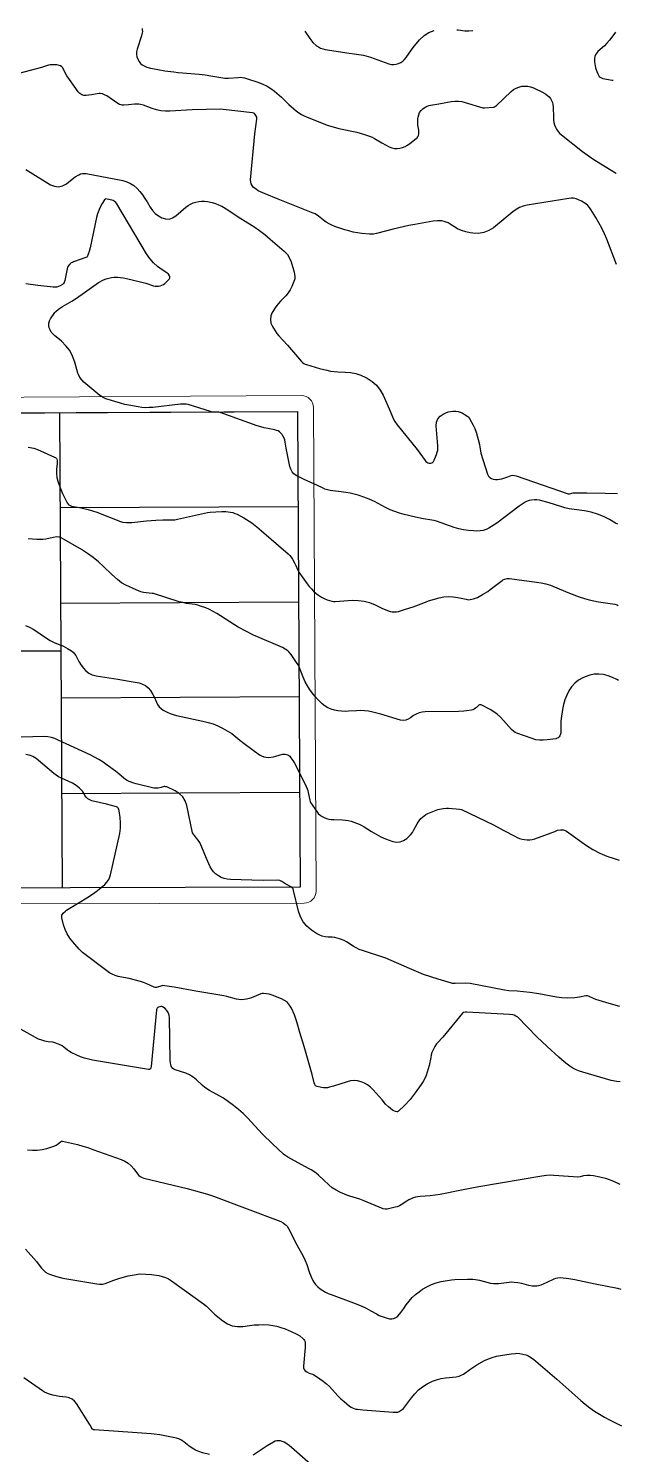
# Model space of a CAD drawing. Header units: centimetres. Extents: x 0 to 1311401, y -389375 to 85618.
# Drawn here: x 711015 to 718462, y -269352 to -251426 of the extents above; entities that cross this region are included whole.
import ezdxf

# ---------------------------------------------------------------- set-up
doc = ezdxf.new("R2010")
doc.units = ezdxf.units.CM
doc.header["$LTSCALE"] = 4
for name, color, linetype in [('04', 254, 'Continuous'), ('CURVAS-INTERMEDIARIAS', 39, 'Continuous'), ('CURVAS-MESTRA', 34, 'Continuous')]:
    doc.layers.add(name, color=color, linetype=linetype)
doc.layers.add('P-MEIOFIO', color=171, linetype='Continuous', lineweight=9)

msp = doc.modelspace()

# ---------------------------------------------------------------- linework, layer by layer
at = {"color": 1}
msp.add_lwpolyline([(708824.048, -256270.995), (714393.83, -256240.625), (714426.435, -262220.381), (707203.475, -262240.127)], dxfattribs=at)
at = {"layer": '04'}
for points in [[(708825.021, -256266.123), (714393.83, -256240.625), (714426.435, -262220.381), (707197.21, -262240.144), (708222.232, -259284.376)], [(708825.021, -256266.123), (708222.232, -259284.376), (710881.869, -259249.742), (711420.254, -259249.742)], [(711403.904, -256254.315), (711436.513, -262228.555)], [(714400.351, -257436.576), (711410.446, -257452.896)], [(711416.967, -258648.831), (714406.872, -258632.528)], [(714413.393, -259828.479), (711423.502, -259844.799)], [(711430.023, -261040.733), (714419.914, -261024.43)]]:
    msp.add_lwpolyline(points, dxfattribs=at)
at = {"layer": 'CURVAS-INTERMEDIARIAS'}
for points, elevation in [([(712442.342, -251425.605), (712443.879, -251443.03), (712444.329, -251462.38), (712443.163, -251481.532), (712434.345, -251519.014), (712378.99, -251686.639), (712372.603, -251718.094), (712370.841, -251749.309), (712376.033, -251780.135), (712385.843, -251810.7), (712403.384, -251841.882), (712420.906, -251863.787), (712442.723, -251881.418), (712467.41, -251896.193), (712499.675, -251909.936), (712545.852, -251924.353), (712617.632, -251937.834), (712728.033, -251955.498), (712838.706, -251971.034), (712894.224, -251977.295), (713158.551, -252001.456), (713232.09, -252009.637), (713305.328, -252020.154), (713480.036, -252049.178), (713502.584, -252050.728), (713525.176, -252050.279), (713646.785, -252039.365), (713673.431, -252039.138), (713699.829, -252040.913), (713725.854, -252045.699), (713751.622, -252052.475), (713905.301, -252102.508), (713959.097, -252123.47), (714010.797, -252148.211), (714059.377, -252178.65), (714105.872, -252212.859), (714193.761, -252289.141), (714286.046, -252382.502), (714344.89, -252436.606), (714375.743, -252462.109), (714408.091, -252485.394), (714441.601, -252506.664), (714476.857, -252524.901), (714513.268, -252541.113), (714695.006, -252612.624), (714767.04, -252638.719), (714839.861, -252662.142), (714913.851, -252681.544), (715138.658, -252730.362), (715235.372, -252757.6), (715296.676, -252778.084), (715329.567, -252791.568), (715361.36, -252807.484), (715453.973, -252861.531), (715544.903, -252910.98), (715577.149, -252923.949), (715610.064, -252932.309), (715643.991, -252933.761), (715678.597, -252930.606), (715712.672, -252921.271), (715745.346, -252908.931), (715775.938, -252892.061), (715805.14, -252872.178), (715883.781, -252809.931), (715895.242, -252798.416), (715904.592, -252785.711), (715910.791, -252771.187), (715914.871, -252755.461), (715916.359, -252738.739), (715915.567, -252705.381), (715905.577, -252640.395), (715903.399, -252613.115), (715905.572, -252558.331), (715907.707, -252539.692), (715915.095, -252509.293), (715926.741, -252481.303), (715944.788, -252456.958), (715967.103, -252435.022), (715985.074, -252421.294), (716002.726, -252409.899), (716021.202, -252400.511), (716040.926, -252394.141), (716061.486, -252389.77), (716169.408, -252373.227), (716324.388, -252345.156), (716368.936, -252340.026), (716413.255, -252339.211), (716457.208, -252344.877), (716500.919, -252354.866), (716718.891, -252421.323), (716739.608, -252422.798), (716852.778, -252414.775), (716868.862, -252409.232), (716890.514, -252394.451), (717077.741, -252217.575), (717107.308, -252194.182), (717138.835, -252174.718), (717173.326, -252161.153), (717209.776, -252151.527), (717247.298, -252148.768), (717284.176, -252150.543), (717320.081, -252159.12), (717355.339, -252172.24), (717485.777, -252235.341), (717509.979, -252249.449), (717532.364, -252265.705), (717551.994, -252285.192), (717569.811, -252306.817), (717583.696, -252330.959), (717594.518, -252356.106), (717600.74, -252382.775), (717603.889, -252410.448), (717607.108, -252546.009), (717609.616, -252576.715), (717614.438, -252606.906), (717622.713, -252636.346), (717633.28, -252665.287), (717647.512, -252692.382), (717664.127, -252717.656), (717684.302, -252740.173), (717706.861, -252760.87), (717972.035, -252969.705), (718029.586, -253013.192), (718088.223, -253055.086), (718148.495, -253094.596), (718334.08, -253206.193), (718387.958, -253241.309), (718396.749, -253248.299)], 75944.034), ([(714485.139, -251458.914), (714548.942, -251553.005), (714586.35, -251600.474), (714630.935, -251641.292), (714655.974, -251657.887), (714682.202, -251671.781), (714710.189, -251681.633), (714739.362, -251688.795), (714879.848, -251711.813), (715014.03, -251731.214), (715134.837, -251746.422), (715223.512, -251762.151), (715309.974, -251787.333), (715542.022, -251869.82), (715572.345, -251876.961), (715602.562, -251879.623), (715632.628, -251875.588), (715662.59, -251867.065), (715690.525, -251852.451), (715716.037, -251834.937), (715737.944, -251813.068), (715757.437, -251788.3), (715793.932, -251733.43), (715845.744, -251663.734), (715927.317, -251566.404), (715982.437, -251515.339), (716042.792, -251474.341), (716111.008, -251448.458)], 75844.37), ([(716395.506, -251440.721), (716409.986, -251443.922), (716496.459, -251453.681), (716546.307, -251454.263), (716594.972, -251449.012)], 75844.37), ([(718385.982, -251470.04), (718379.648, -251482.329), (718311.047, -251572.802), (718280.09, -251608.932), (718246.931, -251643.053), (718166.786, -251716.294), (718144.071, -251744.185), (718128.044, -251774.387), (718122.05, -251808.043), (718122.745, -251844.009), (718137.543, -251920.007), (718151.166, -251965.435), (718163.539, -251994.416), (718173.226, -252012.917), (718183.653, -252026.924), (718195.811, -252038.575), (718210.572, -252046.673), (718227.067, -252052.405), (718343.187, -252075.595), (718359.263, -252075.97)], 75844.37), ([(718401.482, -254392.487), (718277.096, -254075.748), (718247.403, -254005.603), (718215.336, -253936.631), (718179.686, -253869.439), (718141.67, -253803.422), (718079.072, -253701.051), (718060.44, -253674.462), (718038.631, -253650.417), (718015.217, -253627.657), (717961.832, -253597.223), (717920.324, -253577.607), (717891.094, -253566.969), (717861.337, -253560.003), (717830.813, -253558.562), (717799.782, -253560.796), (717279.078, -253647.165), (717229.158, -253659.705), (717181.53, -253677.229), (717137.371, -253702.204), (717095.505, -253732.153), (716974.44, -253832.7), (716854.723, -253929.239), (716794.788, -253965.986), (716731.889, -253991.837), (716664.548, -254001.352), (716594.261, -253999.985), (716559.97, -253994.908), (716505.667, -253983.054), (716453.178, -253966.59), (716403.381, -253943.183), (716355.386, -253915.174), (716308.555, -253883.386), (716284.678, -253869.5), (716259.887, -253857.979), (716233.745, -253849.988), (716206.709, -253844.366), (716151.293, -253841.175), (716096.045, -253846.619), (715866.812, -253887.448), (715789.672, -253902.663), (715593.839, -253949.387), (715384.428, -254003.283), (715347.384, -254010.366), (715322.296, -254012.361), (715297.181, -254011.979), (715200.336, -254001.582), (715146.035, -253993.782), (715092.237, -253983.694), (715039.192, -253970.187), (714986.649, -253954.402), (714863.286, -253912.969), (714825.309, -253897.887), (714788.725, -253880.255), (714754.245, -253858.806), (714721.167, -253834.809), (714656.842, -253783.331), (714614.348, -253755.607), (714591.293, -253745.116), (714150.369, -253572.931), (713984.998, -253503.347), (713900.456, -253464.584), (713878.088, -253451.25), (713837.422, -253418.514), (713821.996, -253398.871), (713810.651, -253377.712), (713805.422, -253354.277), (713804.262, -253329.333), (713858.676, -252750.916), (713882.281, -252563.958), (713882.528, -252551.7), (713881.015, -252539.866), (713870.913, -252517.954), (713853.86, -252495.487), (713844.577, -252489.505), (713828.446, -252485.259), (713459.366, -252442.702), (713428.827, -252440.629), (713071.006, -252445.82), (712790.297, -252463.875), (712733.116, -252463.926), (712676.66, -252459.123), (712621.317, -252447.027), (712566.698, -252430.077), (712458.18, -252390.038), (712419.809, -252380.103), (712399.265, -252376.542), (712380.841, -252374.669), (712343.725, -252375.719), (712271.188, -252385.876), (712213.63, -252389.069), (712190.135, -252388.145), (712178.591, -252386.115), (712156.01, -252379.369), (712134.89, -252369.155), (711996.305, -252273.07), (711970.825, -252257.874), (711943.415, -252246.487), (711914.844, -252241.109), (711900.405, -252241.584), (711806.081, -252260.01), (711740.567, -252268.524), (711710.122, -252266.601), (711682.253, -252259.021), (711658.236, -252242.98), (711636.794, -252221.284), (711529.193, -252068.014), (711497.705, -252019.439), (711442.83, -251917.673), (711432.976, -251907.37), (711415.025, -251895.693), (711388.081, -251886.45), (711370.404, -251884.097), (711309.444, -251882.112), (711287.111, -251883.956), (711265.148, -251888.403), (711178.195, -251915.042), (710891.218, -251990.083)], 76043.698), ([(710979.318, -253198.309), (711034.823, -253229.5), (711288.628, -253388.936), (711340.771, -253408.752), (711392.089, -253415.423), (711442.166, -253402.365), (711491.417, -253376.161), (711561.392, -253318.414), (711601.981, -253288.411), (711645.536, -253262.919), (711668.441, -253253.923), (711691.81, -253248.115), (711715.86, -253247.074), (711740.378, -253249.21), (712200.56, -253337.204), (712250.276, -253351.839), (712296.835, -253372.144), (712338.669, -253400.972), (712377.345, -253435.48), (712412.084, -253475.615), (712445.034, -253517.092), (712475.304, -253560.568), (712503.777, -253605.383), (712542.405, -253670.662), (712572.431, -253712.329), (712606.496, -253749.583), (712646.619, -253780.212), (712690.777, -253806.439), (712736.749, -253818.68), (712781.272, -253820.488), (712823.631, -253806.632), (712864.542, -253782.345), (712989.711, -253672.259), (713018.528, -253650.511), (713048.963, -253631.909), (713081.821, -253618.022), (713116.29, -253607.271), (713152.123, -253601.038), (713188.067, -253597.44), (713224.203, -253597.8), (713260.45, -253600.796), (713319.444, -253611.611), (713361.376, -253623.501), (713401.601, -253640.295), (713440.684, -253660.364), (713516.474, -253706.511), (713647.791, -253793.165), (713770.347, -253867.337), (713843.82, -253914.282), (713915.487, -253963.711), (713984.45, -254016.856), (714051.599, -254072.474), (714226.992, -254225.748), (714247.761, -254245.658), (714266.576, -254267.417), (714289.83, -254303.556), (714313.117, -254358.005), (714349.999, -254486.517), (714356.364, -254515.159), (714359.801, -254544.293), (714359.716, -254558.801), (714358.258, -254573.055), (714354.757, -254586.962), (714320.376, -254667.479), (714298.829, -254709.238), (714274.199, -254748.817), (714244.973, -254785.124), (714179.55, -254852.955), (714148.465, -254888.301), (714120.43, -254926.116), (714076.748, -254995.043), (714059.552, -255039.583), (714052.319, -255084.067), (714060, -255128.468), (714077.641, -255172.824), (714112.285, -255226.917), (714135.274, -255259.004), (714160.163, -255289.638), (714266.353, -255407.307), (714442.941, -255611.021), (714456.488, -255624.154), (714471.199, -255635.486), (714487.635, -255644.116), (714505.235, -255650.944), (714671.307, -255699.009), (714762.157, -255722.224), (714807.887, -255731.765), (714853.887, -255739.075), (714900.305, -255743.027), (714991.838, -255744.761), (715059.867, -255749.907), (715126.243, -255761.528), (715190.176, -255782.863), (715252.454, -255810.693), (715268.094, -255819.135), (715331.016, -255861.75), (715386.768, -255911.026), (715431.768, -255970.286), (715469.589, -256036.206), (715545.581, -256206.533), (715598.758, -256335.876), (715615.407, -256367.552), (715644.527, -256405.788), (715895.958, -256716.577), (715996.008, -256854.872), (716006.404, -256867.342), (716017.973, -256877.303), (716030.597, -256884.682), (716044.795, -256888.196), (716062.914, -256888.867), (716078.547, -256884.67), (716092.132, -256877.734), (716102.638, -256866.671), (716111.086, -256852.867), (716140.072, -256778.954), (716148.208, -256753.012), (716153.896, -256726.718), (716155.914, -256699.878), (716155.471, -256672.696), (716134.779, -256418.611), (716140.115, -256372.823), (716154.643, -256332.464), (716182.962, -256300.245), (716220.465, -256273.443), (716257.842, -256256.549), (716286.518, -256246.207), (716315.723, -256238.933), (716345.701, -256236.25), (716382.137, -256237.182), (716409.434, -256241.606), (716435.93, -256248.446), (716461.227, -256258.874), (716485.724, -256271.71), (716532.647, -256302.065), (716542.203, -256312.171), (716554.068, -256329.524), (716597.261, -256411.082), (716618.176, -256454.887), (716636.699, -256499.577), (716651.642, -256545.593), (716664.194, -256592.485), (716678.716, -256656.859), (716684.722, -256687.775), (716690.927, -256734.569), (716697.307, -256765.271), (716781.076, -257029.85), (716792.716, -257052.321), (716807.804, -257070.888), (716828.065, -257083.609), (716851.784, -257092.429), (716878.665, -257095.428), (716905.38, -257095.761), (716931.849, -257092.106), (716958.149, -257085.795), (717034.334, -257061.049), (717075.034, -257044.374), (717092.327, -257042.551), (717118.596, -257044.747), (717139.881, -257050.229), (717793.527, -257273.339), (717807.725, -257273.123), (717854.447, -257264.239), (717885.865, -257261.113), (718025.008, -257261.06), (718257.548, -257264.827), (718413.388, -257270.501)], 76143.362), ([(711009.813, -256688.994), (711081.964, -256702.108), (711127.619, -256718.202), (711342.548, -256812.658), (711354.341, -256820.309), (711363.9, -256829.625), (711370.121, -256841.436), (711374.118, -256854.914), (711375.358, -256869.93), (711374.776, -256899.913), (711367.914, -256961.594), (711366.781, -257020.684), (711369.996, -257069.784), (711380.863, -257117.784), (711405.954, -257187.819), (711442.833, -257271.352), (711501.117, -257390.328), (711512.417, -257406.189), (711519.814, -257412.399), (711537.224, -257421.959), (711556.178, -257428.369), (711656.441, -257446.492), (711711.168, -257457.857), (711765.281, -257471.398), (711818.48, -257488.187), (711871.053, -257507.16), (712168.719, -257624.032), (712195.054, -257630.427), (712246.432, -257635.73), (712268.128, -257636.403), (712311.519, -257634.029), (712495.851, -257614.014), (712611.68, -257604.486), (712701.557, -257600.755), (712823.846, -257602.23), (712851.178, -257600.761), (712887.207, -257594.788), (713262.225, -257510.315), (713296.36, -257505.43), (713366.08, -257503.5), (713440.959, -257498.276), (713490.837, -257498.529), (713523.952, -257500.926), (713552.51, -257505.218), (713580.46, -257511.596), (713607.508, -257521.102), (713633.957, -257532.696), (713719.518, -257577.353), (713753.613, -257597.323), (713818.954, -257641.823), (713881.597, -257690.335), (713942.4, -257741.132), (714274.874, -258029.511), (714296.004, -258050.208), (714315.279, -258072.335), (714331.754, -258096.61), (714356.578, -258143.124), (714371.716, -258176.396), (714391.671, -258227.381), (714408.523, -258259.439), (714515.228, -258407.577), (714540.4, -258439.642), (714567.018, -258470.352), (714595.825, -258499.033), (714626.089, -258526.352), (714658.554, -258550.703), (714692.452, -258572.561), (714728.495, -258590.651), (714765.976, -258606.229), (714824.834, -258625.522), (714845.368, -258629.304), (714866.241, -258630.261), (715082.692, -258613.482), (715156.587, -258614.188), (715228.937, -258622.605), (715298.98, -258642.576), (715367.49, -258670.249), (715452.786, -258713.104), (715503.038, -258735.368), (715555.212, -258752.657), (715581.78, -258757.736), (715608.354, -258759.928), (715634.933, -258757.763), (715661.5, -258752.697), (715751.378, -258726.902), (715845.165, -258695.252), (715979.181, -258643.769), (716039.829, -258622.367), (716173.129, -258582.558), (716231.381, -258571.385), (716289.753, -258565.93), (716348.296, -258569.04), (716406.948, -258577.866), (716509.884, -258601.216), (716539.321, -258605.741), (716561.375, -258604.696), (716603.868, -258593.957), (716652.127, -258577.573), (716675.123, -258566.709), (716718.401, -258542.007), (716781.99, -258501.222), (716812.766, -258479.349), (716961.49, -258365.689), (716973.443, -258358.207), (716998.95, -258346.094), (717025.905, -258339.367), (717053.678, -258339.622), (717393.327, -258383.928), (717453.372, -258393.336), (717512.736, -258406.378), (717570.952, -258423.606), (717599.416, -258434.114), (717811.19, -258523.375), (717931.678, -258569.01), (717996.56, -258590.531), (718054.378, -258607.058), (718113.062, -258620.217), (718172.31, -258631.14), (718379.427, -258662.208), (718406.877, -258671.129), (718419.221, -258680.655)], 76342.69), ([(718423.108, -259620.424), (718401.932, -259608.035), (718348.824, -259582.304), (718293.045, -259563.023), (718235.478, -259548.042), (718177.199, -259542.133), (718119.704, -259543.281), (718063.415, -259555.019), (718007.931, -259573.818), (717976.059, -259588.07), (717923.07, -259618.488), (717875.461, -259654.674), (717835.9, -259699.532), (717801.717, -259750.167), (717774.924, -259806.555), (717752.002, -259864.267), (717734.906, -259923.956), (717721.68, -259984.978), (717703.882, -260099.835), (717700.569, -260136.317), (717699.532, -260172.935), (717701.259, -260265.047), (717699.217, -260282.416), (717688.727, -260315.941), (717679.611, -260329.906), (717668.553, -260341.272), (717654.563, -260348.752), (717638.629, -260353.643), (717526.963, -260369.221), (717479.443, -260373.377), (717455.614, -260373.496), (717431.742, -260372.644), (717384.664, -260366.118), (717338.961, -260353.024), (717145.852, -260282.554), (717127.581, -260274.254), (717110.437, -260264.297), (717080.706, -260237.766), (716981.599, -260122.682), (716943.443, -260083.051), (716902.71, -260046.674), (716858.098, -260015.164), (716810.899, -259986.906), (716701.71, -259929.757), (716691.221, -259926.786), (716680.416, -259928.277), (716670.143, -259933.301), (716642.372, -259959.429), (716627.984, -259971.426), (716612.562, -259981.449), (716595.571, -259988.497), (716577.529, -259993.556), (716514.759, -260004.169), (716481.08, -260008.286), (716413.28, -260011.949), (715995.952, -260016.781), (715957.04, -260020.803), (715919.548, -260029.213), (715884.171, -260044.226), (715850.204, -260063.624), (715812.578, -260089.937), (715783.38, -260107.105), (715751.843, -260119.493), (715719.138, -260124.317), (715686.472, -260119.328), (715438.788, -260044.403), (715337.712, -260018.336), (715286.751, -260008.528), (715235.525, -260001.905), (715183.899, -260000.032), (715132.021, -260001.335), (715035.105, -260008.276), (714990.365, -260009.56), (714945.807, -260008.323), (714901.514, -260003.294), (714857.402, -259995.745), (714815.175, -259982.929), (714775.139, -259965.937), (714738.401, -259942.662), (714703.854, -259915.21), (714685.371, -259897.851), (714646.875, -259859.018), (714610.362, -259818.505), (714576.854, -259775.495), (714545.328, -259730.805), (714519.306, -259690.942), (714488.384, -259637.333), (714463.552, -259580.653), (714414.426, -259451.105), (714403.498, -259428.29), (714390.786, -259406.412), (714311.461, -259293.583), (714285.8, -259263.344), (714271.096, -259250.108), (714238.782, -259226.809), (714203.942, -259207.472), (713889.724, -259074.145), (713840.432, -259051.734), (713743.396, -259003.629), (713648.715, -258951.116), (713602.48, -258922.965), (713424.705, -258806.892), (713380.244, -258779.505), (713334.809, -258753.985), (713287.907, -258731.255), (713240.033, -258710.383), (713176.385, -258686.404), (713141.651, -258675.986), (713106.228, -258668.257), (712998.027, -258652.124), (712953.022, -258643.153), (712908.472, -258632.108), (712584.504, -258529.35), (712568.175, -258526.557), (712490.931, -258519.071), (712458.299, -258514.118), (712426.278, -258507.008), (712395.143, -258496.636), (712364.62, -258484.107), (712236.077, -258423.423), (712180.679, -258392.202), (712130.35, -258353.343), (712059.781, -258288.094), (711957.033, -258188.168), (711892.327, -258129.475), (711825.071, -258074.111), (711754.001, -258023.759), (711680.37, -257976.734), (711432.485, -257830.787), (711417.955, -257824.019), (711402.996, -257819.188), (711371.355, -257817.267), (711322.653, -257824.639), (711230.121, -257844.775), (711193.687, -257849.488), (711156.968, -257850.804), (711120.066, -257849.877), (711011.621, -257842.09)], 76442.354), ([(710975.478, -258930.458), (711024.992, -258951.178), (711072.13, -258976.86), (711117.685, -259005.838), (711202.15, -259065.322), (711287.337, -259118.647), (711346.853, -259149.027), (711444.264, -259186.539), (711475.815, -259200.748), (711506.001, -259217.684), (711552.267, -259248.415), (711573.406, -259266.042), (711592.295, -259285.534), (711607.814, -259307.799), (711646.519, -259381.666), (711676.941, -259428.544), (711703.312, -259464.924), (711736.289, -259500.386), (711773.149, -259529.471), (711815.857, -259549.014), (711862.46, -259562.172), (712134.935, -259604.663), (712279.858, -259629.393), (712405.47, -259652.501), (712447.574, -259666.146), (712485.625, -259685.711), (712517.589, -259714.145), (712545.491, -259748.497), (712574.725, -259797.69), (712591.335, -259828.922), (712619.867, -259893.715), (712635.566, -259924.334), (712654.775, -259951.922), (712679.252, -259974.959), (712707.247, -259994.977), (712754.943, -260019.83), (712792.782, -260036.265), (712831.957, -260049.196), (712872.032, -260059.78), (713205.217, -260131.788), (713269.167, -260148.423), (713331.866, -260168.487), (713392.672, -260193.693), (713452.229, -260222.318), (713510.181, -260253.21), (713566.995, -260288.231), (713593.48, -260308.467), (713669.785, -260373.883), (713722.97, -260414.73), (713916.497, -260554.823), (713942.804, -260570.04), (713970.265, -260581.426), (713999.44, -260587.098), (714029.768, -260588.94), (714091.47, -260581.86), (714121.655, -260574.766), (714205.454, -260548.903), (714221.651, -260546.918), (714237.943, -260547.88), (714254.286, -260550.817), (714269.699, -260556.806), (714283.884, -260564.564), (714296.26, -260574.988), (714311.181, -260592.207), (714333.795, -260625.441), (714353.503, -260660.479), (714493.186, -260934.392), (714520.943, -261003.328), (714528.788, -261027.905), (714545.826, -261126.838), (714550.677, -261142.004), (714557.549, -261156.378), (714634.973, -261270.497), (714654.439, -261293.947), (714676.093, -261314.659), (714701.039, -261331.266), (714728.182, -261345.137), (714757.416, -261355.209), (714787.112, -261363.217), (714817.466, -261368.104), (714848.262, -261370.924), (714958.883, -261375.271), (714995.069, -261378.214), (715030.887, -261383.147), (715066.174, -261391.063), (715101.106, -261400.961), (715168.447, -261427.932), (715200.56, -261444.698), (715231.893, -261463.103), (715321.397, -261520.326), (715379.302, -261554.432), (715438.613, -261585.596), (715500.044, -261612.358), (715592.332, -261646.115), (715639.458, -261653.421), (715684.43, -261651.045), (715726.165, -261634.145), (715765.758, -261607.556), (715811.785, -261560.781), (715835.406, -261531.83), (715855.839, -261500.547), (715896.304, -261424.843), (715910.386, -261401.549), (715943.131, -261357.987), (715962.081, -261338.683), (715982.474, -261321.338), (716005.034, -261306.907), (716029.036, -261294.435), (716092.253, -261266.919), (716156.021, -261244.37), (716222.347, -261231.08), (716266.07, -261226.466), (716289.932, -261225.674), (716337.616, -261229.191), (716385.305, -261235.587), (716429.609, -261237.871), (716454.688, -261243.111), (716853.182, -261438.149), (716984.758, -261505.899), (717122.003, -261579.612), (717151.663, -261593.847), (717182.006, -261606.089), (717213.396, -261615.353), (717245.476, -261622.636), (717277.86, -261625.749), (717309.966, -261625.537), (717341.645, -261620.341), (717373.048, -261611.81), (717623.438, -261522.116), (717660.438, -261504.575), (717695.444, -261498.98), (717715.368, -261498.383), (717734.605, -261500.679), (717752.797, -261507.323), (717770.302, -261516.86), (718022.565, -261695.622), (718104.45, -261747.506), (718189.185, -261793.399), (718278.192, -261830.321), (718370.047, -261861.262), (718432.45, -261878.743)], 76542.018), ([(718440.06, -263718.321), (718308.176, -263681.347), (718139.622, -263630.036), (718108.685, -263618.981), (718056.305, -263593.365), (718035.372, -263585.982), (718013.684, -263584.662), (717933.499, -263602.699), (717874.454, -263610.483), (717781.668, -263613.504), (717712.875, -263611.288), (717644.739, -263601.622), (717423.997, -263558.835), (717310.492, -263542.118), (717153.397, -263526.167), (717045.534, -263522.744), (716991.727, -263516.709), (716562.595, -263431.308), (716505.49, -263426.669), (716371.778, -263432.327), (716341.774, -263431.093), (716327.041, -263428.443), (716158.495, -263377.692), (716067.619, -263348.086), (715977.557, -263316.331), (715888.692, -263281.33), (715800.64, -263244.179), (715501.012, -263112.411), (715209.665, -263017.138), (715168.593, -263001.525), (715128.714, -262983.569), (715090.624, -262962.071), (715006.961, -262906.697), (714979.546, -262891.336), (714921.206, -262867.589), (714859.902, -262852.871), (714828.655, -262849.147), (714779.602, -262846.948), (714740.128, -262842.88), (714701.976, -262834.557), (714665.805, -262819.849), (714630.945, -262800.894), (714568.257, -262759.428), (714510.911, -262710.931), (714462.789, -262656.061), (714428.502, -262591.645), (714403.417, -262520.861), (714344.326, -262260.231), (714337.089, -262242.456), (714324.513, -262227.961), (714308.617, -262215.914), (714234.718, -262172.539), (714197.146, -262147.468), (714171.332, -262134.41), (714142.676, -262130.374), (713960.837, -262134.197), (713819.523, -262133.606), (713551.478, -262125.46), (713511.291, -262120.916), (713472.344, -262112.345), (713435.22, -262097.745), (713399.337, -262079.117), (713364.503, -262053.437), (713337.901, -262028.072), (713316.139, -261998.452), (713297.596, -261966), (713251.76, -261860.948), (713193.358, -261715.832), (713179.637, -261685.64), (713164.186, -261656.476), (713146.144, -261628.83), (713126.362, -261602.21), (713074.656, -261537.992), (713002.045, -261191.87), (712981.029, -261133.574), (712951.177, -261082.291), (712908.065, -261041.511), (712856.105, -261007.752), (712752.328, -260960.258), (712740.397, -260956.534), (712728.438, -260954.781), (712716.412, -260956.016), (712679.716, -260967.583), (712643.789, -260974.599), (712607.686, -260976.313), (712589.795, -260974.184), (712366.211, -260918.963), (712338.177, -260910.846), (712279.384, -260889.883), (712254.899, -260878.52), (712231.514, -260865.424), (712209.784, -260849.735), (712148.534, -260796.088), (712105.756, -260762.444), (712002.35, -260686.164), (711951.037, -260650.549), (711898.492, -260616.996), (711844.098, -260586.538), (711788.483, -260558.135), (711387.941, -260369.904), (711345.22, -260352.193), (711301.082, -260338.365), (711255.864, -260329.73), (711209.869, -260327.549), (710780.416, -260337.388)], 76641.682), ([(718445.364, -265957.227), (718365.563, -265919.684), (718278.054, -265888.481), (718190.347, -265865.704), (718110.627, -265848.68), (718069.585, -265843.278), (718028.198, -265844.462), (717986.943, -265850.423), (717943.09, -265861.773), (717913.46, -265865.371), (717797.36, -265858.806), (717611.577, -265844.093), (717574.289, -265842.456), (717518.37, -265845.608), (717462.794, -265853.049), (716672.121, -265986.517), (716452.043, -266028.094), (716184.2, -266082.285), (716122.466, -266092.065), (716060.368, -266099.203), (715932.434, -266108.807), (715903.118, -266112.352), (715874.337, -266117.992), (715846.361, -266126.791), (715818.908, -266137.693), (715791.08, -266151.617), (715766.46, -266165.404), (715696.464, -266212.779), (715672.138, -266226.235), (715646.306, -266236.484), (715619.466, -266244.621), (715519.983, -266267.932), (715493.959, -266269.835), (715468.631, -266263.586), (715217.12, -266157.357), (715176.475, -266142.563), (715051.929, -266106.111), (715011.072, -266092.301), (714932.079, -266057.462), (714877.271, -266029.522), (714828.32, -265999.552), (714784.629, -265962.344), (714722.016, -265902.142), (714656.02, -265841.933), (714626.976, -265817.221), (714596.398, -265794.456), (714564.48, -265773.561), (714531.433, -265754.505), (714270.675, -265613.507), (714234.097, -265590.414), (714217.087, -265577.097), (714078.204, -265448.109), (713951.989, -265323.843), (713765.067, -265120.602), (713709.792, -265066.053), (713651.211, -265015.078), (713590.418, -264966.482), (713464.999, -264873.681), (713287.683, -264775.702), (713228.369, -264737.261), (713201.007, -264714.968), (713122.977, -264642.483), (713081.621, -264609.041), (713059.757, -264594.128), (713037.11, -264580.712), (712988.628, -264559.899), (712857.981, -264515.874), (712841.707, -264507.902), (712827.447, -264497.749), (712816.224, -264484.325), (712807.015, -264468.719), (712800.672, -264450.987), (712795.754, -264432.95), (712791.613, -264395.669), (712784.578, -263860.986), (712780.753, -263828.304), (712770.299, -263797.103), (712753.126, -263769.364), (712729.491, -263746.867), (712698.346, -263724.696), (712687.759, -263721.221), (712676.274, -263720.954), (712664.916, -263722.971), (712647.739, -263728.94), (712638.25, -263734.495), (712630.634, -263741.49), (712625.822, -263750.645), (712622.874, -263761.229), (712556.228, -264474.908), (712552.78, -264489.626), (712545.462, -264502.849), (712534.508, -264511.234), (712520.801, -264512.685), (711816.598, -264393.253), (711765.874, -264382.547), (711715.967, -264369.224), (711667.282, -264351.972), (711619.406, -264332.103), (711551.593, -264299.339), (711527.189, -264284.848), (711504.144, -264268.268), (711457.368, -264230.034), (711436.984, -264215.618), (711392.813, -264192.095), (711345.511, -264175.585), (711321.091, -264170.233), (711262.011, -264162.514), (711220.593, -264155.31), (711180.205, -264144.881), (711141.398, -264129.626), (711103.635, -264111.138), (710854.002, -263969.388)], 76841.011), ([(711001.02, -265523.244), (711062.471, -265527.843), (711123.503, -265527.076), (711183.892, -265518.273), (711243.863, -265504.104), (711346.531, -265471.337), (711361.234, -265464.11), (711374.822, -265454.965), (711416.656, -265419.364), (711429.915, -265413.756), (711439.403, -265414.079), (711629.026, -265456.673), (711694.753, -265474.113), (711759.759, -265494.085), (711824.28, -265515.752), (712179.863, -265642.906), (712225.531, -265664.141), (712267.601, -265690.154), (712304.28, -265723.35), (712337.362, -265761.315), (712382.95, -265824.524), (712399.312, -265843.327), (712418.801, -265858.855), (712440.762, -265870.715), (712464.436, -265878.625), (713008.07, -266009.477), (713187.761, -266056.956), (713263.926, -266079.557), (713338.854, -266105.953), (714183.478, -266423.474), (714213.093, -266438.176), (714239.15, -266458.536), (714250.581, -266470.671), (714261.14, -266483.465), (714278.702, -266511.682), (714383.726, -266715.89), (714464.679, -266860.509), (714490.012, -266912.224), (714511.796, -266965.433), (714543.095, -267067.648), (714578.354, -267149.797), (714597.522, -267183.915), (714619.803, -267215.445), (714646.758, -267243.065), (714676.837, -267268.1), (714710.13, -267289.665), (714744.393, -267309.381), (714780.101, -267326.324), (714816.781, -267341.409), (715095.637, -267443.953), (715191.548, -267482.951), (715254.081, -267512.034), (715314.863, -267544.614), (715384.039, -267584.259), (715419.449, -267602.485), (715455.724, -267618.499), (715493.293, -267631.184), (715548.95, -267645.528), (715577.764, -267647.12), (715604.834, -267643.17), (715629.279, -267630.882), (715651.971, -267613.049), (715692.16, -267565.399), (715728.591, -267514.824), (715758.838, -267469.259), (715793.668, -267422.859), (715831.655, -267379.555), (715874.368, -267340.904), (715920.234, -267305.369), (715963.745, -267275.511), (716018.825, -267242.661), (716075.948, -267214.769), (716136.137, -267194.316), (716198.36, -267178.819), (716326.087, -267156.234), (716371.089, -267153.144), (716528.642, -267147.085), (716594.847, -267148.439), (716627.713, -267152.178), (716679.594, -267161.233), (716725.365, -267171.815), (716815.352, -267198.216), (716856.793, -267202.556), (716898.553, -267202.809), (716919.366, -267201.353), (717053.586, -267184.711), (717083.972, -267183.33), (717114.374, -267184.334), (717159.774, -267188.807), (717205.009, -267197.131), (717292.989, -267223.698), (717338.35, -267230.85), (717373.141, -267232.238), (717399.641, -267230.606), (717425.7, -267225.547), (717451.473, -267218.196), (717530.409, -267186.175), (717616.959, -267144.381), (717638.736, -267135.451), (717661.493, -267129.448), (717696.533, -267126.849), (717800.125, -267139.019), (717876.47, -267151.812), (718130.316, -267206.217), (718410.584, -267261.174), (718454.763, -267272.617)], 76940.675), ([(710978.008, -266772.477), (711114.086, -266925.594), (711136.741, -266953.18), (711179.519, -267010.368), (711202.241, -267036.709), (711227.572, -267059.519), (711256.816, -267077.052), (711288.657, -267091.061), (711354.301, -267111.476), (711399.322, -267123.703), (711444.834, -267133.933), (711871.252, -267208.131), (711906.924, -267211.547), (711942.701, -267209.621), (711977.951, -267202.764), (712012.05, -267191.487), (712086.674, -267162.126), (712160.04, -267137.275), (712267.265, -267106.891), (712339.952, -267091.694), (712413.009, -267082.729), (712486.619, -267083.118), (712560.588, -267089.736), (712650.886, -267103.698), (712693.336, -267113.332), (712734.3, -267126.675), (712773.015, -267145.552), (712810.237, -267168.125), (713212.517, -267457.57), (713249.319, -267487.192), (713315.526, -267554.767), (713350.784, -267586.383), (713454.421, -267672.608), (713512.171, -267708.926), (713572.894, -267734.31), (713638.099, -267743.272), (713706.288, -267741.292), (713789.33, -267729.296), (713848.266, -267723.256), (713907.426, -267720.226), (713966.742, -267719.202), (714034.198, -267722.236), (714084.198, -267728.359), (714133.366, -267739.315), (714181.99, -267753.495), (714239.493, -267774.139), (714314.812, -267805.331), (714386.402, -267839.319), (714423.375, -267860.935), (714461.782, -267892.839), (714472.973, -267906.166), (714481.888, -267920.562), (714487.392, -267936.579), (714490.641, -267953.669), (714491.015, -268007.615), (714468.148, -268239.415), (714470.234, -268262.036), (714476.852, -268282.171), (714490.282, -268298.576), (714508.246, -268312.485), (714540.484, -268328.737), (714553.731, -268334.275), (714581.336, -268341.806), (714594.056, -268348.28), (714673.849, -268399.037), (714716.752, -268429.319), (714757.451, -268462.092), (714794.834, -268498.611), (714864.59, -268577.423), (714900.643, -268615.764), (714938.893, -268651.926), (714978.598, -268686.624), (715047.8, -268743.583), (715065.455, -268756.037), (715084.008, -268766.598), (715103.916, -268774.319), (715124.713, -268780.136), (715146.287, -268784.05), (715211.526, -268791.843), (715595.915, -268818.619), (715634.133, -268820.438), (715652.508, -268818.187), (715669.439, -268810.692), (715706.949, -268785.503), (715723.145, -268771.893), (715737.671, -268756.515), (715751.068, -268739.946), (715823.92, -268638.37), (715866.069, -268587.291), (715912.112, -268540.599), (715963.988, -268500.509), (716019.775, -268464.82), (716088.356, -268431.14), (716140.84, -268411.361), (716195.325, -268398.083), (716251.16, -268389.129), (716384.556, -268374.484), (716423.419, -268366.824), (716441.872, -268360.584), (716476.018, -268341.482), (716557.317, -268282.786), (716646.952, -268223.299), (716740.978, -268171.038), (716789.887, -268149.21), (716839.829, -268130.624), (716891.315, -268116.904), (716943.842, -268106.437), (717078.061, -268086.511), (717131.115, -268080.266), (717148.758, -268079.896), (717183.948, -268083.507), (717223.155, -268090.617), (717259.023, -268100.11), (717293.245, -268113.079), (717325.028, -268131.243), (717355.156, -268152.882), (717648.647, -268404.133), (717949.679, -268674.644), (718006.039, -268720.962), (718064.484, -268764.604), (718124.319, -268806.486), (718185.94, -268845.718), (718248.548, -268883.227), (718312.637, -268918.152), (718377.713, -268951.353), (718461.876, -268992.146)], 77040.339), ([(713287.199, -269353.966), (713199.982, -269330.124), (713154.42, -269314.625), (713110.609, -269295.678), (713069.404, -269271.568), (713029.95, -269244.011), (712965.167, -269192.925), (712928.768, -269167.817), (712902.786, -269154.627), (712874.825, -269146.442), (712663.333, -269105.262), (712592.467, -269094.353), (712556.775, -269091.156), (712377.445, -269081.284), (711842.143, -269042.232), (711830.712, -269040.141), (711820.045, -269035.556), (711811.268, -269028.371), (711808.012, -269023.776), (711792.059, -268988.388), (711780.941, -268968.902), (711617.183, -268709.94), (711591.145, -268679.764), (711561.406, -268655.856), (711526.104, -268641.38), (711487.099, -268633.182), (711403.172, -268623.519), (711320.824, -268604.651), (711276.465, -268591.856), (711246.138, -268581.279), (711216.858, -268568.604), (711189.139, -268552.802), (710955.759, -268387.531)], 77140.003), ([(714591.784, -269505.791), (714350.747, -269292.373), (714289.541, -269240.904), (714264.748, -269221.386), (714244.882, -269208.058), (714224.128, -269196.633), (714202.045, -269188.065), (714179.074, -269181.4), (714155.852, -269179.057), (714133.172, -269180.088), (714111.294, -269186.161), (714089.95, -269195.597), (714012.285, -269242.57), (713838.027, -269359.987)], 77140.003)]:
    msp.add_lwpolyline(points, dxfattribs=dict(at, elevation=elevation))
at = {"layer": 'CURVAS-MESTRA'}
for points, elevation in [([(718414.991, -257658.083), (718386.385, -257642.901), (718311.577, -257598.791), (718237.014, -257560.655), (718160.281, -257528.777), (718080.297, -257506.271), (717998.146, -257490.014), (717805.184, -257463.688), (717749.858, -257449.416), (717606.828, -257403.022), (717524.867, -257378.925), (717462.452, -257362.269), (717431.557, -257356.087), (717400.513, -257352.248), (717369.224, -257351.932), (717333.274, -257354.515), (717304.789, -257360.2), (717277.332, -257368.547), (717251.428, -257380.891), (717226.552, -257395.897), (717178.631, -257430.373), (716897.748, -257642.471), (716864.867, -257665.039), (716796.702, -257706.509), (716761.061, -257722.842), (716724.42, -257735.098), (716686.273, -257741.238), (716647.125, -257743.301), (716602.099, -257741.968), (716540.177, -257737.23), (716478.951, -257728.729), (716418.777, -257714.585), (716359.308, -257696.679), (716138.736, -257618.897), (716107.239, -257609.553), (715951.058, -257583.879), (715858.321, -257565.504), (715734.621, -257534.904), (715673.713, -257518.09), (715613.581, -257498.785), (715554.83, -257476.279), (715498.149, -257448.986), (715360.496, -257372.269), (715294.401, -257340.744), (715225.836, -257315.016), (715155.636, -257293.152), (715056.064, -257268.437), (714998.993, -257257.136), (714941.392, -257248.93), (714835.764, -257239.059), (714801.983, -257234.289), (714768.982, -257226.836), (714737.147, -257215.372), (714706.101, -257201.226), (714644.6, -257170.073), (714476.665, -257095.435), (714409.461, -257062.064), (714376.485, -257044.105), (714348.047, -257022.535), (714324.472, -256997.465), (714308.179, -256967.152), (714296.76, -256933.331), (714251.293, -256699.197), (714239.194, -256625.653), (714232.251, -256596.793), (714225.57, -256576.445), (714210.192, -256544.142), (714199.929, -256529.578), (714183.309, -256510.475), (714167.195, -256496.593), (714149.805, -256485.111), (714130.53, -256477.203), (714109.993, -256471.677), (714018.683, -256455.35), (713974.474, -256445.198), (713930.857, -256432.723), (713887.638, -256418.69), (713420.218, -256253.165), (713403.88, -256250.147), (713330.267, -256246.544), (713298.67, -256240.87), (713086.552, -256173.335), (713017.832, -256153.994), (712994.682, -256149.394), (712971.42, -256146.497), (712924.409, -256147.513), (712576.107, -256187.806), (712529.534, -256191.883), (712482.787, -256191.965), (712436.09, -256188.59), (712389.694, -256182.322), (712276.185, -256162.279), (712223.443, -256150.866), (712171.216, -256137.318), (711983.752, -256079.464), (711953.011, -256065.263), (711910.117, -256037.567), (711883.312, -256016.482), (711710.887, -255870.951), (711682.731, -255843.191), (711659.186, -255811.427), (711640.77, -255776.425), (711633.769, -255757.973), (711596.455, -255619.124), (711568.908, -255544.226), (711533.022, -255474.691), (711484.646, -255413.186), (711427.942, -255357.044), (711340.759, -255285.939), (711318.957, -255264.653), (711300.087, -255241.384), (711285.602, -255215.165), (711274.045, -255186.974), (711269.337, -255157.868), (711269.706, -255129.528), (711277.679, -255102.329), (711290.722, -255075.883), (711345.463, -254997.293), (711358.66, -254982.085), (711388.957, -254955.401), (711439.746, -254921.475), (711558.752, -254853.314), (711603.354, -254825.725), (711689.714, -254766.129), (711834.774, -254659.14), (711893.77, -254619.736), (711956.162, -254585.987), (711988.753, -254572.669), (712022.039, -254562.114), (712056.36, -254555.673), (712091.377, -254551.995), (712133.589, -254551.775), (712171.038, -254553.857), (712208.186, -254559.107), (712245.127, -254566.467), (712419.082, -254608.893), (712488.496, -254627.663), (712582.174, -254658.718), (712603.522, -254663.968), (712624.924, -254666.452), (712646.41, -254664.805), (712667.948, -254660.412), (712688.668, -254652.32), (712708.279, -254642.391), (712726.236, -254629.725), (712743.105, -254615.216), (712779.923, -254578.517), (712786.481, -254568.64), (712790.261, -254558.322), (712789.909, -254547.332), (712786.791, -254535.901), (712772.083, -254514.567), (712752.191, -254497.981), (712692.843, -254460.871), (712635.18, -254419.36), (712583.37, -254370.741), (712537.565, -254316.227), (712497.82, -254257.158), (712121.847, -253628.449), (712111.41, -253613.457), (712091.935, -253594.445), (712076.202, -253586.4), (711987.396, -253568.529), (711979.403, -253569.606), (711967.003, -253577.259), (711937.828, -253626.68), (711905.287, -253690.155), (711895.895, -253712.035), (711880.123, -253756.878), (711868.461, -253802.956), (711789.55, -254183.666), (711776.282, -254229.711), (711752.072, -254295.495), (711748.308, -254299.3), (711734.975, -254306.243), (711578.714, -254359.475), (711564.801, -254365.439), (711551.737, -254372.685), (711528.956, -254392.264), (711508.49, -254415.768), (711502.85, -254427.151), (711470.077, -254592.136), (711461.044, -254620.305), (711453.209, -254632.378), (711442.168, -254641.619), (711413.639, -254659.012), (711392.486, -254669.111), (711370.67, -254676.22), (711347.881, -254678.832), (711324.439, -254678.445), (711132.194, -254655.151), (710979.358, -254634.138)], 76243.026), ([(718443.992, -264668.684), (718404.744, -264663.414), (718333.006, -264648.664), (718261.831, -264630.593), (717975.664, -264547.273), (717933.128, -264532.565), (717891.872, -264515.206), (717852.516, -264493.87), (717814.441, -264469.881), (717777.929, -264443.131), (717742.195, -264415.41), (717673.859, -264356.127), (717530.735, -264223.103), (717401.059, -264099.465), (717158.649, -263854.517), (717136.609, -263839.52), (717115.241, -263829.716), (717099.085, -263824.451), (717056.594, -263820.201), (716520.652, -263791.085), (716503.092, -263791.724), (716480.213, -263794.876), (716474.019, -263797.3), (716463.389, -263805.684), (716216.729, -264103.51), (716152.442, -264175.787), (716140.389, -264190.78), (716119.276, -264223.002), (716093.707, -264271.113), (716081.903, -264299.47), (716073.189, -264328.924), (716066.539, -264359.114), (716046.401, -264463.15), (716023.236, -264546.812), (716008.32, -264587.354), (715990.916, -264626.656), (715969.813, -264664.089), (715946.231, -264700.293), (715870.876, -264804.559), (715806.046, -264887.236), (715734.933, -264964.587), (715663.438, -265036.485), (715649.813, -265043.638), (715642.374, -265044.301), (715624.146, -265040.488), (715603.264, -265033.429), (715584.66, -265021.611), (715535.416, -264981.32), (715498.883, -264945.911), (715455.416, -264893.441), (715341.906, -264765.684), (715308.988, -264734.074), (715273.489, -264706.345), (715234.136, -264684.442), (715192.202, -264666.42), (715148.208, -264656.146), (715104.172, -264651.591), (715060.083, -264655.609), (715015.962, -264665.338), (714845.465, -264720.411), (714794.681, -264735.325), (714769.178, -264740.446), (714743.615, -264742.93), (714717.98, -264741.469), (714692.284, -264737.372), (714638.095, -264724.353), (714620.675, -264715.562), (714614.262, -264708.418), (714609.013, -264699.908), (714601.508, -264680.127), (714575.224, -264573.689), (714510.485, -264339.31), (714476.034, -264223.317), (714420.704, -264047.3), (714384.482, -263914.561), (714356.208, -263826.252), (714318.769, -263741.42), (714294.162, -263703.774), (714265.276, -263670.801), (714229.961, -263644.819), (714190.357, -263623.508), (714072.79, -263576.102), (714038.06, -263565.005), (714002.08, -263559.14), (713965.477, -263556.808), (713949.567, -263558.005), (713933.988, -263561.198), (713814.543, -263611.542), (713784.039, -263621.293), (713752.758, -263628.123), (713720.944, -263633.01), (713688.931, -263634.415), (713657.161, -263633.25), (713625.775, -263628.244), (713504.431, -263595.636), (713465.751, -263587.377), (713115.926, -263528.147), (712845.092, -263477.152), (712728.608, -263458.405), (712702.465, -263457.498), (712689.585, -263459.407), (712622.544, -263480.47), (712613.004, -263481.363), (712603.539, -263479.929), (712594.118, -263476.943), (712499.001, -263434.362), (712460.32, -263419.251), (712420.94, -263406.11), (712280.321, -263367.459), (712206.026, -263356.899), (712140.349, -263341.161), (712102.524, -263329.371), (712066.089, -263314.665), (712031.751, -263295.573), (711998.803, -263273.566), (711694.243, -263040.155), (711648.783, -262997.817), (711569.036, -262908.951), (711531.507, -262859.665), (711499.228, -262807.64), (711474.805, -262751.491), (711455.614, -262692.59), (711434.233, -262605.868), (711432.896, -262589.02), (711434.783, -262573.092), (711441.508, -262558.524), (711451.458, -262544.875), (711478.698, -262520.91), (711493.34, -262510.226), (711769.877, -262339.487), (711845.75, -262288.88), (711882.116, -262261.381), (711971.024, -262186.841), (711998.934, -262156.23), (712011.476, -262139.634), (712022.266, -262121.985), (712031.574, -262103.688), (712044.351, -262064.525), (712159.687, -261543.281), (712165.538, -261510.177), (712169.488, -261476.934), (712169.783, -261409.875), (712164.672, -261342.506), (712154.827, -261258.736), (712149.454, -261241.072), (712140.606, -261225.218), (712134.622, -261218.985), (712119.015, -261211.025), (711992.065, -261177.544), (711810.986, -261134.238), (711783.945, -261123.872), (711759.901, -261109.681), (711740.365, -261089.735), (711723.817, -261065.963), (711707.364, -261037.009), (711692.175, -261014.603), (711655.774, -260974.363), (711634.917, -260956.799), (711613.104, -260940.679), (711565.628, -260914.194), (711426.745, -260850.669), (711390.259, -260830.754), (711334.483, -260789.338), (711110.461, -260604.299), (711090.544, -260590.151), (711069.602, -260578.094), (711047.147, -260569.183), (711023.685, -260562.377), (710979.217, -260552.917)], 76741.346)]:
    msp.add_lwpolyline(points, dxfattribs=dict(at, elevation=elevation))
at = {"layer": 'P-MEIOFIO'}
msp.add_lwpolyline([(695688.228, -256090.035), (693794.639, -256100.36), (692598.687, -256106.881), (690156.953, -256120.195, 0.414213562), (690008.275, -256270.504), (690015.068, -257516.287), (690021.589, -258712.238), (690028.11, -259908.189), (690034.631, -261104.14), (690041.424, -262349.923, 0.414213562), (690191.733, -262498.602), (692633.467, -262485.288), (693829.418, -262478.767), (694840.993, -262473.251), (707204.02, -262439.454), (714476.948, -262419.572, 0.415010138), (714626.033, -262269.262), (714592.883, -256189.707, 0.414213562), (714442.574, -256041.028), (708863.9, -256071.447)], format="xyb", dxfattribs=at)

doc.saveas('drawing.dxf')
